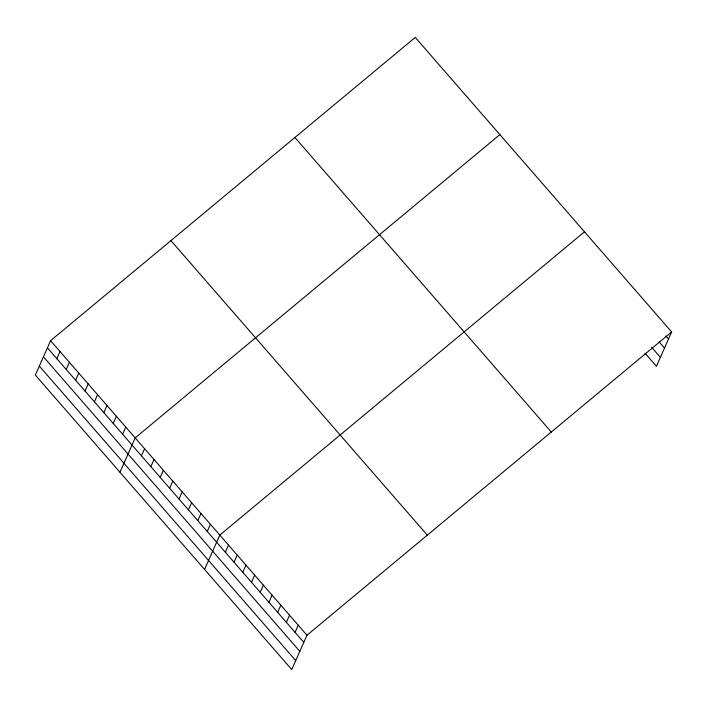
<?xml version="1.0" encoding="UTF-8"?>
<svg xmlns="http://www.w3.org/2000/svg" width="707" height="707" viewBox="0 0 707 707"><rect width="100%" height="100%" fill="white"/><g stroke="black" fill="none" stroke-linecap="round" stroke-linejoin="round"><path stroke-width="1.06" d="M50.577 340.694L35.35 375.055L291.744 669.582L306.971 635.222L671.65 331.945L415.256 37.418L50.577 340.694L306.971 635.222M56.816 358.635L59.98 351.494M66.219 369.434L69.383 362.293M75.614 380.233L78.777 373.093M85.017 391.033L88.181 383.892M94.42 401.832L97.584 394.692M103.823 412.632L106.987 405.491M113.217 423.431L116.39 416.29M122.62 434.231L125.784 427.09M119.96 472.249L135.187 437.889L499.867 134.613M141.427 455.829L144.59 448.689M150.83 466.629L153.993 459.488M160.224 477.428L163.388 470.288M169.627 488.228L172.791 481.087M179.03 499.027L182.194 491.886M188.433 509.827L191.597 502.686M197.827 520.626L201 513.485M207.231 531.425L210.394 524.285M204.57 569.444L219.797 535.084L584.477 231.808M225.347 552.238L228.52 545.097M234.07 562.251L237.234 555.11M242.784 572.263L245.948 565.123M251.506 582.276L254.67 575.136M260.22 592.289L263.384 585.149M268.934 602.311L272.107 595.161M277.657 612.324L280.82 605.183M286.37 622.337L289.534 615.196M295.093 632.35L298.257 625.209M671.65 331.945L656.423 366.306L645.023 353.208M665.8 336.002L668.486 339.086M659.136 341.905L664.5 348.065M651.686 347.314L660.4 357.327M294.916 137.494L551.31 432.021M170.917 240.61L427.32 535.137M47.413 347.835L303.807 642.363M43.436 356.814L299.83 651.35M39.327 366.076L295.729 660.603"/></g></svg>
